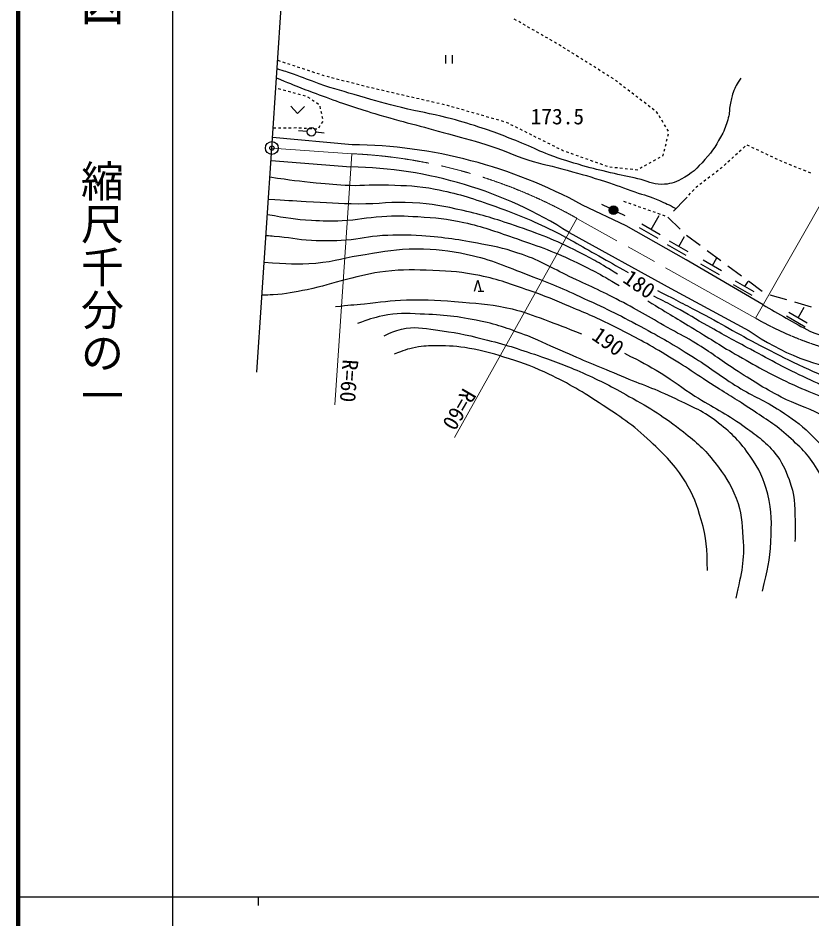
# Model space of a CAD drawing. Units: millimetres, scale not verified. Extents: x 40000 to 680000, y 20000 to 380000.
# Drawn here: x 40000 to 132601, y 202409 to 307525 of the extents above; entities that cross this region are included whole.
import ezdxf
from ezdxf.enums import TextEntityAlignment as Align

# ---------------------------------------------------------------- set-up
doc = ezdxf.new("R2010")
doc.units = ezdxf.units.MM
doc.header["$LTSCALE"] = 1000
doc.header["$PDMODE"] = 32
doc.header["$PDSIZE"] = 500
doc.linetypes.add('CHAIN', pattern=[18.5, 12, -1.5, 3.5, -1.5])
for name, color, linetype, lineweight in [('M-BGD', 7, 'Continuous', 25), ('M-BGD-HTXT', 7, 'Continuous', 13), ('M-BMK', 2, 'CHAIN', 13), ('M-BMK-SRVR', 3, 'Continuous', 25), ('M-TTL', 2, 'Continuous', 140), ('M-TTL-BAND', 7, 'Continuous', 25)]:
    doc.layers.add(name, color=color, linetype=linetype, lineweight=lineweight)
doc.layers.add('M-OTRS', color=6, linetype='Continuous')
doc.styles.add('@ＭＳ ゴシック', font='')
doc.styles.add('ＭＳ ゴシック', font='')
doc.styles.get('@ＭＳ ゴシック').set_extended_font_data('@MS Gothic')
doc.styles.get('ＭＳ ゴシック').set_extended_font_data('MS Gothic')

msp = doc.modelspace()

# ---------------------------------------------------------------- linework, layer by layer
at = {"layer": 'M-BGD'}
for p, q in [((98140, 307250), (97880, 307400)), ((98661, 306952), (98401, 307101)), ((99181, 306653), (98921, 306802)), ((99701, 306354), (99441, 306503)), ((100221, 306055), (99961, 306204)), ((100742, 305756), (100482, 305905)), ((101262, 305457), (101002, 305606)), ((101782, 305158), (101522, 305308)), ((102302, 304859), (102042, 305009)), ((102823, 304560), (102563, 304710)), ((103109, 304396), (103083, 304411)), ((103337, 304252), (103109, 304396)), ((103846, 303933), (103592, 304093)), ((89867, 303202), (89867, 302202)), ((90617, 303202), (90617, 302202)), ((104354, 303614), (104100, 303774)), ((104862, 303295), (104608, 303454)), ((105370, 302976), (105116, 303135)), ((105878, 302656), (105624, 302816)), ((70292, 302592), (70577, 302498)), ((70862, 302404), (71147, 302311)), ((71432, 302217), (71717, 302123)), ((72002, 302030), (72287, 301936)), ((72572, 301843), (72857, 301749)), ((106386, 302337), (106132, 302497)), ((106894, 302018), (106640, 302178)), ((107402, 301699), (107148, 301859)), ((73142, 301655), (73427, 301562)), ((73712, 301468), (73997, 301374)), ((74282, 301281), (74568, 301187)), ((74853, 301093), (75138, 301000)), ((75423, 300906), (75683, 300821)), ((75683, 300821), (75708, 300814)), ((75998, 300739), (76289, 300664)), ((107910, 301380), (107656, 301539)), ((108418, 301061), (108164, 301220)), ((108926, 300741), (108672, 300901)), ((76579, 300589), (76870, 300514)), ((77160, 300439), (77451, 300364)), ((77741, 300289), (78032, 300214)), ((78322, 300139), (78613, 300064)), ((78903, 299989), (79194, 299914)), ((79484, 299839), (79775, 299764)), ((80065, 299689), (80356, 299614)), ((109434, 300422), (109180, 300582)), ((109914, 300063), (109676, 300245)), ((110391, 299698), (110152, 299880)), ((70646, 299195), (70357, 299275)), ((71224, 299035), (70935, 299115)), ((71803, 298875), (71513, 298955)), ((72381, 298715), (72092, 298795)), ((72959, 298555), (72670, 298635)), ((80646, 299539), (80650, 299538)), ((80650, 299538), (80938, 299471)), ((81230, 299403), (81523, 299335)), ((81815, 299268), (82107, 299200)), ((82399, 299132), (82692, 299064)), ((82984, 298997), (83276, 298929)), ((83568, 298861), (83861, 298793)), ((84153, 298726), (84445, 298658)), ((84737, 298590), (85030, 298522)), ((110867, 299333), (110629, 299515)), ((111343, 298968), (111105, 299150)), ((111819, 298603), (111581, 298785)), ((73537, 298395), (73248, 298475)), ((74063, 298121), (73815, 298290)), ((74559, 297784), (74311, 297953)), ((75056, 297447), (74808, 297616)), ((85322, 298455), (85614, 298387)), ((85906, 298319), (86199, 298251)), ((86491, 298183), (86783, 298116)), ((87075, 298048), (87368, 297980)), ((87660, 297912), (87952, 297845)), ((88244, 297777), (88537, 297709)), ((88829, 297641), (89121, 297574)), ((89413, 297506), (89706, 297438)), ((112296, 298238), (112057, 298421)), ((112772, 297873), (112534, 298056)), ((113248, 297508), (113010, 297691)), ((71825, 297229), (72597, 296399)), ((73413, 297221), (72597, 296399)), ((75285, 296929), (75221, 297222)), ((75415, 296343), (75350, 296636)), ((89998, 297370), (90065, 297355)), ((90065, 297355), (90287, 297291)), ((90575, 297208), (90864, 297125)), ((91152, 297043), (91441, 296960)), ((91729, 296877), (92017, 296795)), ((92306, 296712), (92594, 296629)), ((92882, 296546), (93171, 296464)), ((113724, 297143), (113486, 297326)), ((114201, 296778), (113962, 296961)), ((114517, 296536), (114439, 296596)), ((114620, 296363), (114517, 296536)), ((75413, 295221), (75581, 295470)), ((75544, 295757), (75479, 296050)), ((93459, 296381), (93748, 296298)), ((94036, 296216), (94324, 296133)), ((94613, 296050), (94901, 295967)), ((95189, 295885), (95478, 295802)), ((95766, 295719), (96055, 295637)), ((96343, 295554), (96631, 295471)), ((96919, 295387), (97188, 295253)), ((114929, 295849), (114775, 296106)), ((115238, 295334), (115084, 295591)), ((69764, 294709), (70064, 294712)), ((70364, 294715), (70664, 294717)), ((70964, 294720), (71264, 294723)), ((71564, 294725), (71864, 294728)), ((72164, 294731), (72464, 294733)), ((73717, 294282), (72721, 294373)), ((72764, 294727), (73063, 294706)), ((73362, 294685), (73661, 294664)), ((73961, 294643), (74260, 294621)), ((74559, 294600), (74858, 294579)), ((75077, 294724), (75245, 294973)), ((97456, 295119), (97724, 294985)), ((97993, 294851), (98261, 294717)), ((98529, 294582), (98798, 294448)), ((115547, 294820), (115392, 295077)), ((115855, 294305), (115701, 294562)), ((78965, 292747), (69690, 293603)), ((75714, 294101), (74718, 294191)), ((99066, 294314), (99334, 294180)), ((99603, 294046), (99871, 293912)), ((100139, 293778), (100408, 293643)), ((100676, 293509), (100944, 293375)), ((115653, 293150), (115723, 293442)), ((115793, 293734), (115863, 294025)), ((101213, 293241), (101481, 293107)), ((101749, 292973), (102018, 292838)), ((102286, 292704), (102554, 292570)), ((102823, 292436), (103091, 292302)), ((115373, 291983), (115443, 292275)), ((115513, 292567), (115583, 292858)), ((124569, 292359), (124791, 292561)), ((125017, 292733), (125288, 292605)), ((125558, 292476), (125829, 292347)), ((103359, 292168), (103519, 292088)), ((103519, 292088), (103633, 292047)), ((103916, 291946), (104198, 291845)), ((104481, 291744), (104763, 291643)), ((105046, 291542), (105328, 291441)), ((105611, 291341), (105893, 291240)), ((114649, 291155), (114912, 291299)), ((115175, 291444), (115254, 291487)), ((115254, 291487), (115303, 291691)), ((123241, 291144), (123462, 291347)), ((123684, 291549), (123905, 291752)), ((124126, 291954), (124348, 292156)), ((126100, 292218), (126371, 292089)), ((126642, 291960), (126913, 291832)), ((127184, 291703), (127455, 291574)), ((127726, 291445), (127997, 291316)), ((128268, 291187), (128539, 291059)), ((69509, 290901), (78825, 290161)), ((106176, 291139), (106458, 291038)), ((106741, 290937), (107024, 290836)), ((107306, 290735), (107589, 290634)), ((107871, 290533), (108154, 290432)), ((108436, 290332), (108719, 290231)), ((109009, 290163), (109307, 290131)), ((112545, 289999), (112808, 290144)), ((113071, 290288), (113334, 290433)), ((113597, 290577), (113860, 290722)), ((114123, 290866), (114386, 291011)), ((121896, 289949), (122126, 290125)), ((122126, 290125), (122134, 290132)), ((122355, 290335), (122577, 290537)), ((122798, 290739), (123019, 290942)), ((128810, 290930), (128894, 290890)), ((128894, 290890), (129085, 290812)), ((129364, 290700), (129642, 290587)), ((129920, 290475), (130198, 290362)), ((130476, 290250), (130754, 290137)), ((109605, 290099), (109904, 290068)), ((110202, 290036), (110500, 290005)), ((110799, 289973), (111097, 289942)), ((111395, 289910), (111694, 289879)), ((111992, 289847), (112224, 289823)), ((112224, 289823), (112283, 289855)), ((120942, 289221), (121181, 289403)), ((121419, 289585), (121657, 289767)), ((131032, 290025), (131310, 289912)), ((131589, 289800), (131867, 289687)), ((132145, 289575), (132423, 289463)), ((119512, 288129), (119750, 288311)), ((119988, 288493), (120227, 288675)), ((120465, 288857), (120704, 289039)), ((118244, 286859), (118445, 287082)), ((118646, 287304), (118848, 287527)), ((119049, 287749), (119124, 287833)), ((119124, 287833), (119273, 287947)), ((110637, 286141), (110921, 286043)), ((111204, 285945), (111488, 285847)), ((117842, 286414), (116435, 284992)), ((117842, 286414), (118043, 286637)), ((110918, 283264), (105819, 285706)), ((109004, 285336), (108107, 285779)), ((110801, 284446), (109905, 284890)), ((111772, 285750), (112055, 285652)), ((112339, 285554), (112622, 285456)), ((112906, 285358), (113189, 285260)), ((113473, 285162), (113721, 285077)), ((113721, 285077), (113756, 285064)), ((114038, 284960), (114320, 284857)), ((113831, 282841), (114788, 284503)), ((114601, 284753), (114883, 284650)), ((115164, 284546), (115446, 284443)), ((115804, 284282), (117232, 282882)), ((117932, 279307), (110918, 283264)), ((114664, 281784), (112498, 283031)), ((114914, 282217), (112748, 283465)), ((104270, 282499), (116131, 275978)), ((117080, 280881), (117739, 282025)), ((117961, 282199), (119569, 281010)), ((117914, 279823), (115747, 281071)), ((118163, 280257), (115997, 281505)), ((120373, 280415), (121981, 279226)), ((126891, 274076), (117932, 279307)), ((121813, 277577), (119647, 278825)), ((122063, 278011), (119896, 279258)), ((120980, 278635), (121514, 279562)), ((122784, 278631), (124392, 277441)), ((93228, 275676), (93612, 276956)), ((93612, 276956), (93996, 275676)), ((125860, 275588), (123694, 276836)), ((124777, 276212), (125160, 276791)), ((125196, 276847), (126804, 275657)), ((93676, 275676), (94316, 275676)), ((116131, 275978), (125257, 271025)), ((125611, 275155), (123444, 276402)), ((127688, 275225), (129611, 274674)), ((130572, 274399), (132495, 273847)), ((130973, 272534), (131700, 273784)), ((131803, 271474), (129641, 272729)), ((132054, 271906), (129893, 273162))]:
    msp.add_line(p, q, dxfattribs=at)
for centre, radius in [((74215, 294237), 500), ((109452, 285114), 500), ((109452, 285114), 500), ((109452, 285114), 400), ((109452, 285114), 300), ((109452, 285114), 200), ((109452, 285114), 100), ((109452, 285114), 20)]:
    msp.add_circle(centre, radius, dxfattribs=at)
for centre, radius, start, end in [((78321, 235560), 57191, 61.26165, 89.35443), ((77986, 241288), 48880, 57.46994, 89.01593), ((220308, 432826), 184197, 239.52518, 241.47583), ((141478, 294315), 28383, 235.14307, 262.39119), ((141286, 293152), 23899, 248.03913, 267.5237)]:
    msp.add_arc(centre, radius, start, end, dxfattribs=at)
for points, knots in [([(124293, 300511), (123837, 299787), (123659, 299536), (123413, 298840), (123220, 298291), (123170, 297964), (123059, 297394), (122945, 296812), (122995, 296464), (122840, 295893), (122645, 295170), (122530, 294756), (122185, 294091), (121518, 292802), (121076, 292092), (120111, 291008), (119180, 289962), (118594, 289368), (117355, 288715), (116536, 288284), (115988, 288142), (115063, 288115), (113956, 288083), (113385, 288521), (112306, 288770), (111061, 289057), (110356, 289183), (109113, 289479), (107841, 289783), (107124, 289941), (105866, 290298), (104325, 290735), (103467, 291004), (101963, 291553), (100838, 291964), (100265, 292338), (99152, 292781), (97059, 293616), (95893, 294108), (93749, 294801), (92311, 295265), (91503, 295523), (90038, 295893), (87984, 296411), (86801, 296562), (84743, 297066), (82822, 297537), (81757, 297848), (79858, 298403), (78007, 298944), (76961, 299223), (75137, 299850), (73954, 300256), (73319, 300562), (72135, 300969), (71393, 301223), (71149, 301306), (70226, 301596)], [0, 0, 0, 0, 1, 1, 1, 2, 2, 2, 3, 3, 3, 4, 4, 4, 5, 5, 5, 6, 6, 6, 7, 7, 7, 8, 8, 8, 9, 9, 9, 10, 10, 10, 11, 11, 11, 12, 12, 12, 13, 13, 13, 14, 14, 14, 15, 15, 15, 16, 16, 16, 17, 17, 17, 18, 18, 18, 19, 19, 19, 19]), ([(70155, 300537), (72696, 299484), (73388, 299203), (75492, 298431), (77856, 297562), (79195, 297112), (81605, 296384), (84939, 295376), (86849, 294958), (90201, 294010), (92188, 293447), (93321, 293195), (95277, 292536), (96931, 291979), (97796, 291492), (99462, 290971), (101235, 290416), (102276, 290273), (104065, 289770), (105807, 289281), (106783, 289003), (108504, 288442), (109857, 288002), (110600, 287711), (111942, 287242), (113058, 286851), (113714, 286711), (114799, 286241), (115572, 285906), (115843, 285776), (116740, 285301)], [0, 0, 0, 0, 1, 1, 1, 2, 2, 2, 3, 3, 3, 4, 4, 4, 5, 5, 5, 6, 6, 6, 7, 7, 7, 8, 8, 8, 9, 9, 9, 10, 10, 10, 10]), ([(69382, 288984), (71975, 288620), (72672, 288509), (74792, 288308), (76309, 288165), (77158, 288056), (78681, 288009), (80444, 287955), (81435, 288142), (83198, 288063), (85336, 287967), (86554, 287978), (88656, 287572), (91289, 287062), (92728, 286575), (95260, 285689), (97926, 284755), (99405, 284168), (101946, 282932), (104263, 281806), (105482, 281022), (107731, 279767), (109077, 279015), (109504, 278777), (111170, 277829)], [0, 0, 0, 0, 1, 1, 1, 2, 2, 2, 3, 3, 3, 4, 4, 4, 5, 5, 5, 6, 6, 6, 7, 7, 7, 8, 8, 8, 8]), ([(109915, 277638), (107818, 278953), (107164, 279315), (105330, 280258), (102541, 281691), (100872, 282294), (97907, 283314), (95597, 284109), (94285, 284521), (91903, 285061), (89635, 285575), (88342, 285836), (86021, 285981), (83558, 286135), (82172, 285794), (79704, 285825), (77325, 285855), (75995, 285976), (73619, 286098), (71895, 286186), (71350, 286216), (69206, 286341)], [0, 0, 0, 0, 1, 1, 1, 2, 2, 2, 3, 3, 3, 4, 4, 4, 5, 5, 5, 6, 6, 6, 7, 7, 7, 7]), ([(69091, 284604), (71492, 284205), (72203, 284055), (74219, 283942), (75613, 283864), (76400, 283812), (77794, 283887), (79614, 283985), (80614, 284272), (82433, 284379), (84072, 284475), (84998, 284460), (86636, 284351), (88748, 284211), (89948, 284139), (92012, 283669), (94294, 283149), (95531, 282686), (97743, 281923), (100544, 280956), (102135, 280438), (104811, 279166), (106929, 278160), (107669, 277756), (110100, 276328)], [0, 0, 0, 0, 1, 1, 1, 2, 2, 2, 3, 3, 3, 4, 4, 4, 5, 5, 5, 6, 6, 6, 7, 7, 7, 8, 8, 8, 8]), ([(140568, 256973), (139241, 257956), (138849, 258228), (137703, 258965), (136149, 259963), (135227, 260445), (133582, 261284), (131839, 262174), (130737, 262407), (128997, 263304), (126822, 264426), (125687, 265211), (123621, 266524), (121792, 267687), (120864, 268488), (119009, 269608), (117922, 270264), (117279, 270572), (116171, 271191), (113825, 272500), (112556, 273317), (110167, 274547), (107904, 275713), (106599, 276293), (104300, 277386), (102176, 278395), (101061, 279147), (98842, 279924), (97033, 280557), (95977, 280803), (94093, 281152), (91375, 281655), (89838, 281927), (87080, 282107), (85293, 282223), (84283, 282223), (82495, 282134), (80826, 282051), (79918, 281717), (78251, 281604), (76682, 281497), (75797, 281509), (74226, 281561), (72521, 281617), (71589, 281938), (69887, 282052), (69511, 282077), (69387, 282090), (68925, 282109)], [0, 0, 0, 0, 1, 1, 1, 2, 2, 2, 3, 3, 3, 4, 4, 4, 5, 5, 5, 6, 6, 6, 7, 7, 7, 8, 8, 8, 9, 9, 9, 10, 10, 10, 11, 11, 11, 12, 12, 12, 13, 13, 13, 14, 14, 14, 15, 15, 15, 16, 16, 16, 16]), ([(68723, 279059), (71483, 278834), (72399, 278754), (74744, 278941), (77021, 279123), (78242, 279628), (80503, 279951), (82817, 280281), (84114, 280626), (86452, 280606), (88800, 280586), (90134, 280453), (92428, 279951), (95310, 279320), (96817, 278558), (99578, 277522), (102123, 276567), (103519, 275949), (105992, 274820), (108798, 273540), (110348, 272770), (113060, 271300), (115429, 270016), (116730, 269244), (119009, 267807), (120985, 266561), (121992, 265710), (123976, 264477), (125845, 263316), (127048, 262927), (128888, 261721), (130318, 260783), (131120, 260230), (132354, 259047), (133922, 257543), (134711, 256553), (135765, 254653), (136591, 253164), (136828, 252197), (137184, 250532), (137531, 248913), (137572, 247977), (137730, 246329), (137835, 245233), (137866, 244868), (137948, 243519)], [0, 0, 0, 0, 1, 1, 1, 2, 2, 2, 3, 3, 3, 4, 4, 4, 5, 5, 5, 6, 6, 6, 7, 7, 7, 8, 8, 8, 9, 9, 9, 10, 10, 10, 11, 11, 11, 12, 12, 12, 13, 13, 13, 14, 14, 14, 15, 15, 15, 15]), ([(134019, 241035), (134441, 243036), (134555, 243698), (134674, 245429), (134817, 247526), (134824, 248736), (134455, 250805), (134187, 252310), (134140, 253239), (133391, 254571), (132353, 256416), (131437, 257268), (129870, 258692), (128318, 260103), (127269, 260682), (125531, 261857), (123869, 262983), (122885, 263535), (121192, 264614), (118823, 266124), (117555, 267065), (115134, 268489), (112979, 269756), (111748, 270428), (109512, 271545), (107566, 272518), (106441, 272993), (104436, 273838), (102579, 274620), (101538, 275064), (99633, 275721), (97411, 276487), (96180, 277007), (93875, 277467), (91761, 277889), (90543, 277984), (88390, 278068), (86227, 278152), (85000, 278200), (82850, 277959), (81055, 277757), (80077, 277446), (78319, 277031), (76518, 276605), (75552, 276181), (73735, 275830), (72189, 275532), (71322, 275307), (69750, 275230), (69249, 275205), (69069, 275188), (68466, 275197)], [0, 0, 0, 0, 1, 1, 1, 2, 2, 2, 3, 3, 3, 4, 4, 4, 5, 5, 5, 6, 6, 6, 7, 7, 7, 8, 8, 8, 9, 9, 9, 10, 10, 10, 11, 11, 11, 12, 12, 12, 13, 13, 13, 14, 14, 14, 15, 15, 15, 16, 16, 16, 17, 17, 17, 17]), ([(114581, 275728), (117021, 274491), (117649, 274163), (119603, 273135), (122557, 271580), (124142, 270576), (127107, 269042), (128860, 268135), (129846, 267633), (131638, 266804), (133255, 266055), (134172, 265656), (135840, 265030), (137494, 264409), (138414, 263982), (140152, 263665), (141402, 263438), (142131, 263546), (143397, 263442), (144958, 263315), (145860, 263400), (147388, 263054), (148888, 262715), (149627, 262174), (150986, 261455), (153389, 260183), (154707, 259394), (156908, 257798), (159249, 256100), (160429, 254974), (162612, 253077), (164309, 251602), (165165, 250668), (166869, 249202), (168353, 247925), (169085, 247036), (170799, 246091), (171960, 245450), (172676, 245176), (173965, 244863), (176217, 244315), (177551, 244392), (179859, 244180), (182858, 243905), (184555, 243979), (187555, 243716), (190451, 243463), (192068, 243247), (194951, 242870), (197075, 242593), (197758, 242498), (200381, 242106)], [0, 0, 0, 0, 1, 1, 1, 2, 2, 2, 3, 3, 3, 4, 4, 4, 5, 5, 5, 6, 6, 6, 7, 7, 7, 8, 8, 8, 9, 9, 9, 10, 10, 10, 11, 11, 11, 12, 12, 12, 13, 13, 13, 14, 14, 14, 15, 15, 15, 16, 16, 16, 17, 17, 17, 17]), ([(77037, 273865), (78668, 274029), (79082, 274069), (80394, 274193), (82311, 274374), (83380, 274589), (85306, 274629), (87855, 274682), (89289, 274608), (91828, 274384), (94100, 274183), (95391, 274105), (97614, 273592), (99134, 273241), (99936, 272859), (101407, 272337), (103108, 271733), (103661, 271504), (105719, 270672)], [0, 0, 0, 0, 1, 1, 1, 2, 2, 2, 3, 3, 3, 4, 4, 4, 5, 5, 5, 6, 6, 6, 6]), ([(113442, 274520), (116102, 272912), (116769, 272509), (118900, 271218), (120904, 270004), (121989, 269259), (124030, 268107), (126505, 266710), (127880, 265890), (130471, 264723), (133039, 263566), (134530, 263020), (137212, 262158), (139471, 261431), (140819, 261300), (143079, 260575), (145707, 259732), (147226, 259320), (149683, 258064), (152108, 256825), (153278, 255796), (155496, 254216), (157496, 252791), (158555, 251909), (160490, 250396), (162449, 248864), (163652, 248123), (165457, 246411), (167016, 244932), (167544, 244334), (169196, 242372)], [0, 0, 0, 0, 1, 1, 1, 2, 2, 2, 3, 3, 3, 4, 4, 4, 5, 5, 5, 6, 6, 6, 7, 7, 7, 8, 8, 8, 9, 9, 9, 10, 10, 10, 10]), ([(172436, 240974), (171712, 242611), (171371, 243190), (170471, 244474), (169031, 246530), (167652, 247194), (165805, 248895), (163917, 250632), (162850, 251596), (160893, 253254), (159042, 254822), (158094, 255829), (156069, 257164), (153954, 258558), (152721, 259303), (150393, 260302), (148710, 261024), (147702, 261287), (145917, 261694), (144315, 262059), (143362, 261937), (141742, 262212), (140276, 262462), (139449, 262613), (138030, 263058), (135630, 263812), (134338, 264406), (132054, 265460), (129417, 266676), (128013, 267508), (125449, 268871), (123487, 269915), (122393, 270511), (120455, 271600), (118978, 272430), (118184, 272956), (116689, 273756), (115706, 274282), (115381, 274453), (114151, 275066)], [0, 0, 0, 0, 1, 1, 1, 2, 2, 2, 3, 3, 3, 4, 4, 4, 5, 5, 5, 6, 6, 6, 7, 7, 7, 8, 8, 8, 9, 9, 9, 10, 10, 10, 11, 11, 11, 12, 12, 12, 13, 13, 13, 13]), ([(126814, 240653), (127453, 243244), (127690, 244149), (127796, 246439), (127897, 248605), (127980, 249878), (127442, 251978), (126969, 253822), (126469, 254829), (125395, 256399), (124216, 258123), (123341, 258970), (121711, 260275), (119963, 261673), (118726, 262099), (116717, 263086), (114311, 264267), (112857, 264696), (110385, 265733), (107826, 266806), (106385, 267392), (103836, 268489), (102113, 269230), (101199, 269769), (99442, 270427), (97327, 271219), (96141, 271715), (93929, 272173), (91229, 272733), (89672, 272891), (86916, 272992), (85209, 273054), (84221, 273123), (82549, 272774), (81371, 272527), (80901, 272384), (79602, 271873)], [0, 0, 0, 0, 1, 1, 1, 2, 2, 2, 3, 3, 3, 4, 4, 4, 5, 5, 5, 6, 6, 6, 7, 7, 7, 8, 8, 8, 9, 9, 9, 10, 10, 10, 11, 11, 11, 12, 12, 12, 12]), ([(82713, 270454), (83548, 270890), (83915, 271010), (84733, 271218), (86231, 271599), (87155, 271324), (88690, 271136), (90898, 270866), (92126, 270609), (94284, 270072), (96814, 269442), (98203, 268977), (100670, 268134), (102736, 267428), (103889, 267006), (105882, 266115), (108032, 265154), (109214, 264554), (111259, 263386), (113833, 261915), (115294, 261081), (117617, 259238), (119182, 257996), (120066, 257253), (121274, 255663), (122422, 254152), (123065, 253254), (123758, 251487), (124417, 249805), (124415, 248732), (124549, 246930), (124755, 244148), (124383, 242965), (123730, 239834)], [0, 0, 0, 0, 1, 1, 1, 2, 2, 2, 3, 3, 3, 4, 4, 4, 5, 5, 5, 6, 6, 6, 7, 7, 7, 8, 8, 8, 9, 9, 9, 10, 10, 10, 11, 11, 11, 11]), ([(120428, 243082), (120327, 245750), (120343, 246749), (119691, 248977), (119165, 250774), (118823, 251806), (117836, 253398), (116552, 255465), (115533, 256441), (113769, 258119), (111652, 260133), (110234, 261015), (107793, 262622), (105413, 264188), (104012, 264984), (101434, 266197), (99634, 267044), (98554, 267366), (96658, 267970), (95119, 268461), (94237, 268693), (92647, 268980), (91184, 269244), (90340, 269277), (88853, 269280), (87881, 269282), (87326, 269271), (86370, 269089), (85370, 268899), (84986, 268740), (83887, 268298)], [0, 0, 0, 0, 1, 1, 1, 2, 2, 2, 3, 3, 3, 4, 4, 4, 5, 5, 5, 6, 6, 6, 7, 7, 7, 8, 8, 8, 9, 9, 9, 10, 10, 10, 10]), ([(110740, 268407), (112788, 267371), (113380, 267073), (114997, 266087), (116590, 265117), (117385, 264421), (118954, 263413), (121113, 262027), (122479, 261489), (124549, 259974), (126104, 258836), (127082, 258258), (128288, 256754), (129141, 255690), (129439, 254945), (129925, 253670), (130602, 251899), (130574, 250763), (130635, 248867), (130665, 247919), (130677, 247565), (130607, 246439)], [0, 0, 0, 0, 1, 1, 1, 2, 2, 2, 3, 3, 3, 4, 4, 4, 5, 5, 5, 6, 6, 6, 7, 7, 7, 7])]:
    msp.add_open_spline(points, degree=3, knots=knots, dxfattribs=at)
msp.add_point((109452, 285114), dxfattribs=at)
at = {"layer": 'M-BGD-HTXT'}
for p, q in [((125999, 272512), (140494, 297915)), ((78928, 291691), (76963, 262401)), ((90901, 258594), (105194, 284152))]:
    msp.add_line(p, q, dxfattribs=at)
at = {"layer": 'M-BMK'}
for p, q in [((78928, 291691), (69606, 292352)), ((125999, 272512), (105194, 284152))]:
    msp.add_line(p, q, dxfattribs=at)
for centre, radius, start, end in [((76302, 233014), 58736, 60.53395, 87.43772), ((145373, 306364), 39003, 240.21601, 274.61118)]:
    msp.add_arc(centre, radius, start, end, dxfattribs=at)
at = {"layer": 'M-BMK-SRVR'}
for p, q in [((69606, 292352), (71736, 324127)), ((67868, 266193), (69606, 292352))]:
    msp.add_line(p, q, dxfattribs=at)
msp.add_circle((69606, 292352), 750, dxfattribs=at)
at = {"layer": 'M-OTRS'}
msp.add_point((69606, 292357), dxfattribs=at)
at = {"layer": 'M-TTL'}
msp.add_line((40000, 380000), (40000, 20000), dxfattribs=at)
at = {"layer": 'M-TTL-BAND'}
for p, q in [((58000, 370000), (58000, 20000)), ((40000, 205000), (579000, 205000)), ((68000, 205000), (68000, 204000))]:
    msp.add_line(p, q, dxfattribs=at)

# ---------------------------------------------------------------- texts
at = {"layer": 'M-BGD', "style": 'ＭＳ ゴシック'}
msp.add_text('173.5', height=1833, dxfattribs=at).set_placement((99786, 294567), align=Align.BOTTOM_LEFT)
for s, rotation, p in [('180', 325.528, (110100, 276328)), ('190', 324.964, (106470, 269669))]:
    msp.add_text(s, height=1833, rotation=rotation, dxfattribs=at).set_placement(p, align=Align.BOTTOM_LEFT)
at = {"layer": 'M-BGD-HTXT', "style": 'ＭＳ ゴシック'}
for rotation, p in [(266.162, (77323, 267775)), (239.72, (91463, 264740))]:
    msp.add_text('R=60', height=1833, rotation=rotation, dxfattribs=at).set_placement(p, align=Align.BOTTOM_LEFT)
at = {"layer": 'M-TTL-BAND', "style": '@ＭＳ ゴシック', "width": 1.4}
msp.add_text('平  面  図', height=3666, rotation=270, dxfattribs=at).set_placement((49777, 306475), align=Align.MIDDLE_RIGHT)
at = {"layer": 'M-TTL-BAND', "style": '@ＭＳ ゴシック'}
msp.add_text('縮尺千分の一', height=3666, rotation=270, dxfattribs=at).set_placement((49777, 261030), align=Align.MIDDLE_RIGHT)

doc.saveas('drawing.dxf')
